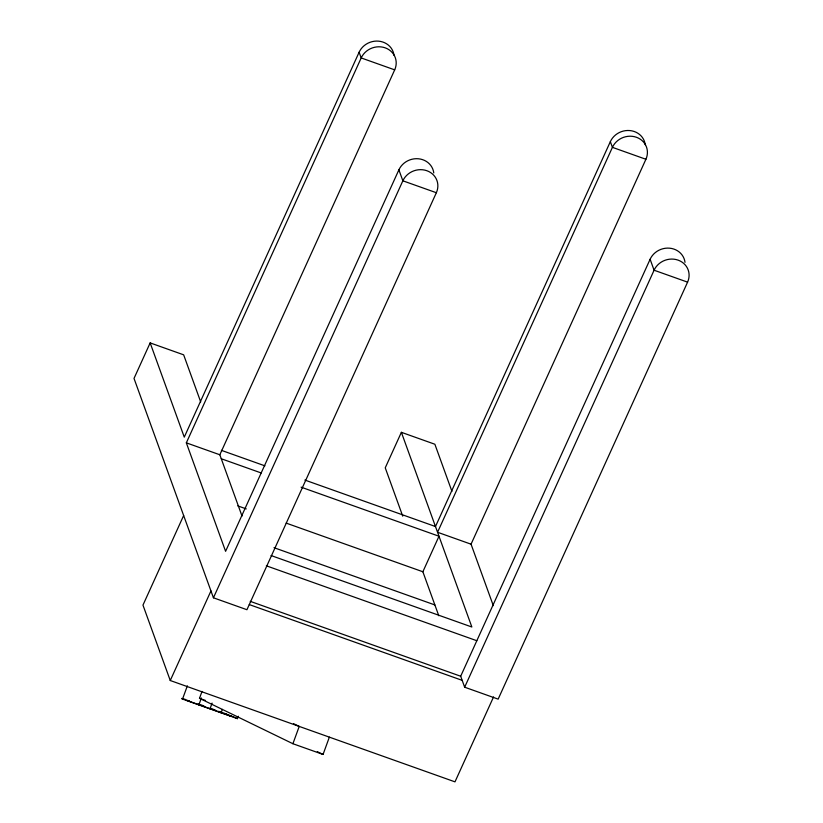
<?xml version="1.0" encoding="UTF-8"?>
<svg xmlns="http://www.w3.org/2000/svg" width="823" height="823" viewBox="0 0 823 823"><rect width="100%" height="100%" fill="white"/><g stroke="black" fill="none" stroke-linecap="round" stroke-linejoin="round"><path stroke-width="1.23" d="M238.341 716.236L237.456 718.644L182.521 699.087L187.356 685.847M329.365 737.141L323.058 754.454L292.906 743.725L199.505 698.316L202.026 691.392M198.868 704.91L201.398 697.986M209.988 708.87L212.097 703.099M221.109 712.821L222.375 709.364M292.906 743.725L299.222 726.411L293.451 723.612M200.709 401.943L183.652 354.826L150.156 342.903L134.015 378.426L213.435 597.796L246.931 609.72L436.355 192.726A18.435 16.933 -19.9 0 0 426.89 170.731A18.435 16.933 -19.9 0 0 402.859 180.803L213.435 597.796M394.011 55.326A18.435 16.933 -19.9 0 0 378.57 41.15A18.435 16.933 -19.9 0 0 359.116 52.219L184.27 437.136L150.156 342.903M433.783 172.943A18.435 16.933 -19.9 0 0 418.341 158.767A18.435 16.933 -19.9 0 0 398.888 169.836L225.595 551.307L186.337 442.846L361.194 57.939A18.435 16.933 -19.9 0 1 385.226 47.857A18.435 16.933 -19.9 0 1 394.69 69.862L219.834 454.769L242.024 516.083M183.652 515.527L142.965 605.111L170.258 680.518L454.985 781.85L493.563 696.927M170.258 680.518L210.955 590.935M451.93 491.352L434.873 444.245L401.377 432.322L385.246 467.834L402.735 516.155M645.242 144.745A18.435 16.933 -19.9 0 0 629.801 130.559A18.435 16.933 -19.9 0 0 610.347 141.638L435.49 526.545L304.849 480.056M438.782 615.738L422.868 571.759L438.998 536.236L301.105 487.165M471.054 544.188L645.911 159.271A18.435 16.933 -19.9 0 0 636.446 137.276A18.435 16.933 -19.9 0 0 612.415 147.348L437.558 532.265L471.054 544.188L493.306 605.646M464.656 687.205L654.079 270.222A18.435 16.933 -19.9 0 1 678.121 260.14A18.435 16.933 -19.9 0 1 687.586 282.145L498.152 699.128L464.656 687.205L460.685 676.239L650.119 259.255A18.435 16.933 -19.9 0 1 669.562 248.176A18.435 16.933 -19.9 0 1 685.014 262.352M394.69 69.862L361.194 57.939L359.116 52.219M645.911 159.271L612.415 147.348L610.347 141.638M436.355 192.726L402.859 180.803L398.888 169.836M687.586 282.145L654.079 270.222L650.119 259.255M221.387 450.346L264.934 465.849M186.337 442.846L219.834 454.769M221.274 458.75L261.189 472.958M237.796 505.888L246.262 508.902M286.178 523.109L422.868 571.759M273.997 547.686L434.873 604.946M271.065 555.546L471.857 627.013L401.377 432.322M266.354 565.812L476.826 640.726M250.213 601.335L460.685 676.239M249.287 604.586L462.176 680.354M199.505 698.316L205.534 700.466M317.287 751.646L323.058 754.454M182.521 699.087A30.225 0.854 20 0 1 185.463 699.468M224.309 713.294A30.225 0.854 20 0 1 229.103 715.156M230.173 715.578A30.225 0.854 20 0 1 237.456 718.644M189.475 701.011A25.276 0.71 20 0 0 186.245 700.208L231.201 716.267L230.615 716A25.276 0.71 20 0 0 227.92 714.899M198.209 703.912A25.276 0.71 20 0 1 203.95 705.928M210.102 708.15A25.276 0.71 20 0 1 215.245 710.043M218.609 711.298A25.276 0.71 20 0 1 226.87 714.477"/></g></svg>
